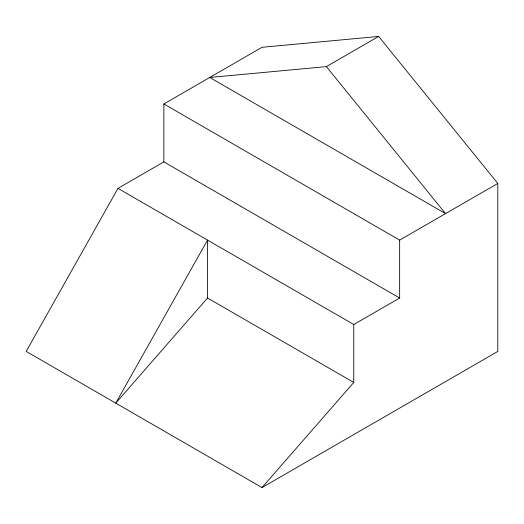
<?xml version="1.0" encoding="UTF-8"?>
<svg xmlns="http://www.w3.org/2000/svg" width="524" height="524" viewBox="0 0 524 524"><rect width="100%" height="100%" fill="white"/><g stroke="black" fill="none" stroke-linecap="round" stroke-linejoin="round"><path stroke-width="0.79" d="M163.855 161.89L117.972 188.378L26.2 351.427L262 487.569L497.8 351.427L497.8 183.446L378.649 36.431L262 47.304L163.855 103.968L163.855 161.89L399.655 298.025L399.655 240.11L163.855 103.968M207.53 298.012L115.765 403.139L207.53 240.09L207.53 298.012L353.772 382.435L262 487.569M326.387 66.607L445.538 213.615L209.738 77.48L326.387 66.607L378.649 36.431M399.655 240.11L497.8 183.446M117.972 188.378L353.772 324.52L399.655 298.025M353.772 324.52L353.772 382.435"/></g></svg>
